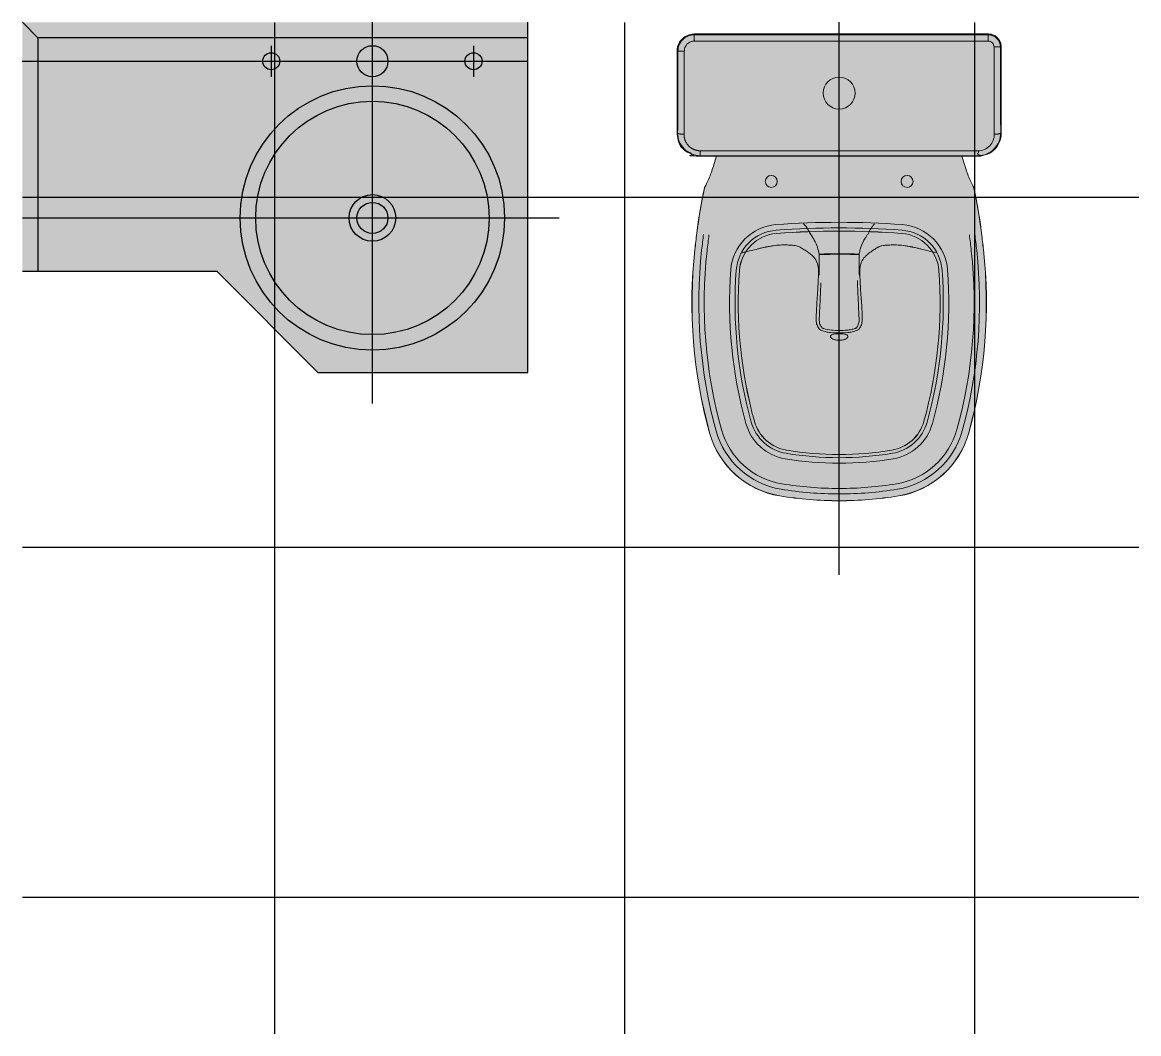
# Model space of a CAD drawing. Header units: millimetres. Extents: x -16.5 to 79.8, y -29.3 to 65.7.
# Drawn here: x -5.725 to -4.29, y 6.675 to 7.975 of the extents above; entities that cross this region are included whole.
import ezdxf

# ---------------------------------------------------------------- set-up
doc = ezdxf.new("R2010")
doc.units = ezdxf.units.MM
doc.header["$LTSCALE"] = 20
doc.linetypes.add('HIDDEN', pattern=[0.375, 0.25, -0.125])
doc.layers.add('ARQ-STA - MOBILIÁRIO_GERAL', color=251, linetype='Continuous')
doc.layers.add('ARQ-STA - PISOS_APARTAMENTOS - BANHEIROS', color=8, linetype='Continuous')

# ---------------------------------------------------------------- blocks, each defined once
blk = doc.blocks.new('MS - L1A - PRE - TOB - TIPO_1_AO_16 - MOBILIÁRIO - LAYOUT_GERAL')
at = {"layer": 'ARQ-STA - MOBILIÁRIO_GERAL'}
h = blk.add_hatch(color=255, dxfattribs=at)
h.dxf.hatch_style = 1
h.paths.add_polyline_path([(3315.101743360219, 1278.736205258656), (3315.101743360219, 1279.186205258656), (3314.451817172755, 1279.186205258656), (3314.451817172755, 1278.866165908149), (3314.701817172663, 1278.866181044453), (3314.83179295846, 1278.736205258656)])
h = blk.add_hatch(color=255, dxfattribs=at)
h.dxf.hatch_style = 1
h.paths.add_polyline_path([(3315.710209562493, 1279.04394390036), (3315.710209562492, 1279.154461382037, 0.414213562370685), (3315.693466939584, 1279.171204004945), (3315.315449944812, 1279.171204004946, 0.4142135623729194), (3315.293443967259, 1279.149198027393), (3315.293443967259, 1279.04394390036, 0.4142135623705643), (3315.323151466303, 1279.014236401317), (3315.680501959445, 1279.014236401317, 0.4142145877919626)])
h = blk.add_hatch(color=255, dxfattribs=at)
h.dxf.hatch_style = 1
edge = h.paths.add_edge_path()
edge.add_arc((3315.501831280021, 1279.042942470951), 0.4717372149447774, 269.9994401031737, 279.29309063403196, ccw=False)
edge.add_arc((3315.501822249721, 1279.042942470953), 0.4717372149447807, 260.70690936758, 270.0005368961998, ccw=False)
edge.add_arc((3315.44384129675, 1278.68860596678), 0.1126882641086317, 555.4710019388212, 620.7069093678847, ccw=False)
edge.add_arc((3315.938659370151, 1278.82556150747), 0.6261098704822728, 533.7100300653772, 555.471001938502, ccw=False)
edge.add_arc((3317.193412233244, 1278.687257832125), 1.88846190302048, 533.0728252439857, 533.7100301665415, ccw=False)
edge.add_arc((3315.931340994512, 1278.840592619582), 0.6171101150880661, 527.5958409557097, 533.0728251430753, ccw=False)
edge.add_spline(control_points=[(3315.328636273173, 1278.973151712136), (3315.328629881993, 1278.973209533156), (3315.328730927502, 1278.973554900048), (3315.328889324938, 1278.973879663186)], knot_values=[0, 0, 0, 0, 1, 1, 1, 1], degree=3, periodic=0)
edge.add_spline(control_points=[(3315.328889324938, 1278.973879663186), (3315.329329482398, 1278.974851747485), (3315.329768862039, 1278.97574412602), (3315.330206434356, 1278.976556836301)], knot_values=[0, 0, 0, 0, 1, 1, 1, 1], degree=3, periodic=0)
edge.add_spline(control_points=[(3315.330206434356, 1278.976556836301), (3315.331795496444, 1278.979508227528), (3315.333413321389, 1278.983080847412), (3315.335091847817, 1278.987256351882)], knot_values=[0, 0, 0, 0, 1, 1, 1, 1], degree=3, periodic=0)
edge.add_spline(control_points=[(3315.335091847817, 1278.987256351882), (3315.336059607787, 1278.989663752811), (3315.337012315842, 1278.992229285756), (3315.338900627117, 1278.997662775388), (3315.339841482346, 1279.00055047778), (3315.340744040293, 1279.003500041764)], knot_values=[0, 0, 0, 0, 0.5, 0.5, 1, 1, 1, 1], degree=3, periodic=0)
edge.add_spline(control_points=[(3315.340753495429, 1279.003530945756), (3315.341845072131, 1279.007099013915), (3315.342936648834, 1279.010667082075), (3315.344028225537, 1279.014235150233)], knot_values=[1.001746161005237, 1.001746161005237, 1.001746161005237, 1.001746161005237, 1.606548568096997, 1.606548568096997, 1.606548568096997, 1.606548568096997], degree=3, periodic=0)
edge.add_line((3315.344028225537, 1279.014235150233), (3315.65962574357, 1279.014235150233))
edge.add_spline(control_points=[(3315.65962574357, 1279.014235150234), (3315.660715128169, 1279.010673769781), (3315.661804512769, 1279.007112389329), (3315.662893897368, 1279.003551008876)], knot_values=[-0.6063706789660464, -0.6063706789660464, -0.6063706789660464, -0.6063706789660464, -0.002879088823681, -0.002879088823681, -0.002879088823681, -0.002879088823681], degree=3, periodic=0)
edge.add_spline(control_points=[(3315.662909489458, 1279.003500041764), (3315.663812170028, 1279.000550077052), (3315.664734377364, 1278.997718474475), (3315.666622249054, 1278.992281509079), (3315.667593871835, 1278.989663877514), (3315.668561681935, 1278.987256351882)], knot_values=[0, 0, 0, 0, 0.5, 0.5, 1, 1, 1, 1], degree=3, periodic=0)
edge.add_spline(control_points=[(3315.668561681935, 1278.987256351882), (3315.670240208362, 1278.983080847412), (3315.671858033307, 1278.979508227528), (3315.673447095396, 1278.976556836301)], knot_values=[0, 0, 0, 0, 1, 1, 1, 1], degree=3, periodic=0)
edge.add_spline(control_points=[(3315.673447095396, 1278.976556836301), (3315.673884667713, 1278.97574412602), (3315.674324047353, 1278.974851747485), (3315.674764204814, 1278.973879663186)], knot_values=[0, 0, 0, 0, 1, 1, 1, 1], degree=3, periodic=0)
edge.add_spline(control_points=[(3315.674764204814, 1278.973879663186), (3315.674878890862, 1278.973644521746), (3315.674963591503, 1278.973400229001), (3315.675019757082, 1278.973137909922)], knot_values=[0, 0, 0, 0, 1, 1, 1, 1], degree=3, periodic=0)
edge.add_arc((3315.072539114773, 1278.840625661797), 0.6168812043350858, 366.9274214977744, 372.404380343789, ccw=False)
edge.add_arc((3313.810241296878, 1278.687257828763), 1.888461903020638, 366.2899699360847, 366.9274214999592, ccw=False)
edge.add_arc((3315.0649941596, 1278.825561507473), 0.626109870482274, 344.5289980612944, 366.2899699344303, ccw=False)
edge.add_arc((3315.559812233002, 1278.68860596678), 0.1126882641086316, 279.2930906340885, 344.5289980613802, ccw=False)
at = {"layer": 'ARQ-STA - MOBILIÁRIO_GERAL', "linetype": 'Continuous', "lineweight": 13}
blk.add_line((3315.315449944812, 1279.162084514679), (3315.693466939584, 1279.162084514679), dxfattribs=at)
at = {"layer": 'ARQ-STA - MOBILIÁRIO_GERAL', "linetype": 'Continuous', "lineweight": 18}
blk.add_line((3315.710210813575, 1279.154461382037), (3315.710210813575, 1279.04394390036), dxfattribs=at)
at = {"layer": 'ARQ-STA - MOBILIÁRIO_GERAL'}
for points in [[(3314.471781893378, 1279.166201180144), (3314.451817172755, 1279.186205256027)], [(3314.701817172663, 1278.866181044453), (3314.83179295846, 1278.736205258656), (3315.101743360219, 1278.736205258656), (3315.101743360219, 1279.186205258656)], [(3315.101743360219, 1279.166205258656), (3314.471781893378, 1279.166201182773), (3314.471781893378, 1278.866167116917)], [(3314.451817172755, 1278.866165908149), (3314.701817172663, 1278.866181044453)]]:
    blk.add_lwpolyline(points, dxfattribs=at)
at = {"layer": 'ARQ-STA - MOBILIÁRIO_GERAL', "linetype": 'HIDDEN', "ltscale": 0.2}
for points in [[(3314.901823692101, 1278.696205258656), (3314.901823692101, 1279.186205258656)], [(3315.50174336022, 1278.476205256028), (3315.50174336022, 1279.186205256027)], [(3314.451773747094, 1279.136203643428), (3315.101743360219, 1279.136203643428)], [(3314.451817172755, 1278.93473920696), (3315.141780266441, 1278.93473920696)]]:
    blk.add_lwpolyline(points, dxfattribs=at)
at = {"layer": 'ARQ-STA - MOBILIÁRIO_GERAL', "linetype": 'Continuous', "lineweight": 18}
for points in [[(3315.693466939584, 1279.171205256028), (3315.315449944812, 1279.171205256028, 0.4142135623730951), (3315.293442716177, 1279.149198027393), (3315.293442716177, 1279.04394390036)], [(3315.680502063449, 1279.014235150234, 0.4142135623730951), (3315.710210813574, 1279.04394390036), (3315.710209562492, 1279.04394390036)], [(3315.328636783849, 1278.973151599825, 0.02390797549779), (3315.318736609202, 1278.915028909398, 0.0027814143338565), (3315.316318587657, 1278.894158303023, 0.0952365286156103), (3315.33523622628, 1278.658546300514, 0.2925905448965451), (3315.4256438534, 1278.577396713912, 0.0405733418910875), (3315.501826670197, 1278.571205256027, 0.0405734424190451), (3315.578009676347, 1278.577396713912, 0.2925905448965451), (3315.668417303472, 1278.658546300515, 0.0952365267000971), (3315.687334942615, 1278.894158298298)], [(3315.687334942616, 1278.894158298291, 0.0027814143338564), (3315.684916920554, 1278.915028909364, 0.0239022915983787), (3315.675019757082, 1278.973137909925)]]:
    blk.add_lwpolyline(points, format="xyb", dxfattribs=at)
at = {"layer": 'ARQ-STA - MOBILIÁRIO_GERAL', "linetype": 'HIDDEN', "ltscale": 0.1}
for points in [[(3314.77178026644, 1279.156203643428), (3314.77178026644, 1279.116203643428)], [(3315.03178026644, 1279.156203643428), (3315.03178026644, 1279.116203643428)]]:
    blk.add_lwpolyline(points, dxfattribs=at)
at = {"layer": 'ARQ-STA - MOBILIÁRIO_GERAL', "linetype": 'Continuous', "lineweight": 13}
for points in [[(3315.328889324936, 1278.973879663175, 0.0242183563770474), (3315.318825712195, 1278.915018083479, 0.0027814143338565), (3315.316407805056, 1278.894148464356, 0.09523652670009698), (3315.335322732193, 1278.658570243585, 0.2925905448965451), (3315.425658347995, 1278.577485294105)], [(3315.425658347998, 1278.577485294105, 0.0405733408206721), (3315.501826667319, 1278.571295014281, 0.0405734444004525), (3315.577995181756, 1278.577485294105, 0.2925905448965451), (3315.668330797558, 1278.658570243585, 0.0952365267000971), (3315.687245724695, 1278.894148464349, 0.0027814143338564), (3315.684827817561, 1278.915018083445, 0.0242183563770474), (3315.674764204815, 1278.973879663175)], [(3315.33444321232, 1278.91312057394, 0.0027814143338565), (3315.332045449179, 1278.892424823174, 0.09523652670009698), (3315.350485030144, 1278.66276685811, 0.2925905448965451), (3315.428198883688, 1278.59301116062, 0.0405735062568037), (3315.501826821189, 1278.587027364794, 0.0405734444004525), (3315.575454646059, 1278.59301116062, 0.2925905448965451), (3315.653168499607, 1278.662766858111, 0.0952365267000971), (3315.671608080572, 1278.892424823174, 0.0027814143338564), (3315.669210317432, 1278.91312057394)]]:
    blk.add_lwpolyline(points, format="xyb", dxfattribs=at)
at = {"layer": 'ARQ-STA - MOBILIÁRIO_GERAL', "linetype": 'Continuous', "lineweight": 13, "extrusion": (0, 0, -1)}
for points in [[(-3315.621655546615, 1278.670399765983, 0.2915781545572642), (-3315.571335159336, 1278.625160209983, 0.0412395772496219), (-3315.501826694819, 1278.619418201517, 0.0412394943903994), (-3315.432318370412, 1278.625160209983, 0.2915781545572642), (-3315.381997983135, 1278.67039976599, 0.0862795672423604), (-3315.362385366892, 1278.867941155338, 0.371727048332217), (-3315.420510976857, 1278.926116575577, 0.0370319895607314), (-3315.5831425529, 1278.926116575577, 0.371727048332217), (-3315.641268162858, 1278.867941155338, 0.0862795672423604)], [(-3315.569485239547, 1278.636279929911, 0.0412395772496219), (-3315.501826816845, 1278.63069075112, 0.0412396403847968), (-3315.4341682902, 1278.636279929911, 0.2915781545572642), (-3315.392858848149, 1278.673418372562, 0.0862795672423604), (-3315.373627751244, 1278.86711703847, 0.371727048332217), (-3315.421344723354, 1278.914874901268, 0.0370319895607314), (-3315.582308806407, 1278.914874901268, 0.371727048332217), (-3315.630025778507, 1278.867117038475, 0.0862795672423604), (-3315.610794681604, 1278.673418372569, 0.2915781545572642)]]:
    blk.add_lwpolyline(points, format="xyb", close=True, dxfattribs=at)
at = {"layer": 'ARQ-STA - MOBILIÁRIO_GERAL', "linetype": 'Continuous', "lineweight": 13}
blk.add_lwpolyline([(3315.501826772192, 1278.626566911151, 0.0412395772496219), (3315.570161996224, 1278.632211999665, 0.2915781545572642), (3315.614767914882, 1278.672314074875, 0.0862795672423604), (3315.634138583114, 1278.867418525372, 0.371727048332217), (3315.582613816113, 1278.918987446119, 0.0370319895607314), (3315.421039713645, 1278.918987446119, 0.371727048332217), (3315.369514946637, 1278.867418525378, 0.0862795672423604), (3315.388885614868, 1278.672314074881, 0.2915781545572642), (3315.433491533527, 1278.632211999665, 0.0412395860639482)], format="xyb", close=True, dxfattribs=at)
at = {"layer": 'ARQ-STA - MOBILIÁRIO_GERAL', "linetype": 'Continuous', "lineweight": 13, "extrusion": (0, 0, -1)}
for points in [[(-3315.343708784907, 1278.66089133177, 0.0952365267000971), (-3315.32505676502, 1278.89319514277, 0.0027814143226319), (-3315.327463530787, 1278.913968597686)], [(-3315.676189998964, 1278.913968597686, 0.0027814143226319), (-3315.678596764731, 1278.893195142778, 0.09523652670009698), (-3315.659944744844, 1278.66089133177, 0.2925905448965451), (-3315.576590047368, 1278.586072431453, 0.0405734444004525), (-3315.501826752418, 1278.57999635501, 0.0405734309405469), (-3315.427063482386, 1278.586072431453, 0.2925905448965451), (-3315.343708784907, 1278.66089133177)]]:
    blk.add_lwpolyline(points, format="xyb", dxfattribs=at)
at = {"layer": 'ARQ-STA - MOBILIÁRIO_GERAL', "linetype": 'Continuous', "lineweight": 18, "extrusion": (0, 0, -1)}
blk.add_lwpolyline([(-3315.421346803669, 1278.914846851813, 0.0370319895607314), (-3315.582306726089, 1278.914846851812, 0.371727048332217), (-3315.629997722411, 1278.867115048619, 0.0862795967673794), (-3315.610767582316, 1278.673425904383, 0.2915781545572642), (-3315.569480623754, 1278.636307675074, 0.0412395776140385), (-3315.501826816535, 1278.630718877613, 0.0412396403847968), (-3315.434172905997, 1278.636307675074, 0.2915781545572642), (-3315.392885947435, 1278.673425904383, 0.0862795672423604), (-3315.373655802471, 1278.86711498219, 0.371727048332217)], format="xyb", close=True, dxfattribs=at)
at = {"layer": 'ARQ-STA - MOBILIÁRIO_GERAL'}
for centre, radius in [((3314.901780266441, 1279.136203643428), 0.02), ((3314.77178026644, 1279.136203643428), 0.0109999999999673), ((3315.03178026644, 1279.136203643428), 0.0109999999999673), ((3314.901780266441, 1278.93473920696), 0.15), ((3314.901780266441, 1278.93473920696), 0.03), ((3314.901780266441, 1278.93473920696), 0.02)]:
    blk.add_circle(centre, radius, dxfattribs=at)
at = {"layer": 'ARQ-STA - MOBILIÁRIO_GERAL', "linetype": 'Continuous', "lineweight": 18, "ltscale": 5, "extrusion": (0, 0, -1)}
for centre, radius in [((-3315.501826764875, 1279.09528737696), 0.020537390640592), ((-3315.414542854653, 1278.981685684426), 0.007701521490222), ((-3315.589110675097, 1278.981685684426), 0.007701521490222)]:
    blk.add_circle(centre, radius, dxfattribs=at)
at = {"layer": 'ARQ-STA - MOBILIÁRIO_GERAL', "linetype": 'HIDDEN', "ltscale": 5}
blk.add_circle((3314.901780266441, 1278.93473920696), 0.17, dxfattribs=at)
at = {"layer": 'ARQ-STA - MOBILIÁRIO_GERAL', "linetype": 'Continuous', "lineweight": 13}
for points, weights, degree, knots in [([(3315.323151466303, 1279.021096771939), (3315.317528167535, 1279.021096771939), (3315.312072446561, 1279.023515045755), (3315.30638169569, 1279.029448960752), (3315.304884303351, 1279.031793206373), (3315.302874143227, 1279.036884465111), (3315.302368300645, 1279.039584621087), (3315.302387174806, 1279.042338978045), (3315.302628290069, 1279.077525574485), (3315.302750389965, 1279.113310257972), (3315.302751746521, 1279.149188998025), (3315.302751874289, 1279.152568232147), (3315.304107090895, 1279.155890136659), (3315.30877293693, 1279.160661503506), (3315.312069233487, 1279.162084514679), (3315.315449944812, 1279.162084514679), (3315.315449944812, 1279.165124344767), (3315.315449944812, 1279.168164174856), (3315.315449944812, 1279.171204004945), (3315.302559141616, 1279.171204004944), (3315.293443967259, 1279.162088830589), (3315.293443967259, 1279.149198027392), (3315.293809909704, 1279.149198027393), (3315.294175852149, 1279.149198027393), (3315.294541794594, 1279.149198027393), (3315.29470514184, 1279.149192880229), (3315.298071690387, 1279.149189177667), (3315.30275174766, 1279.149188998024)], [1, 1, 1, 1, 1, 1, 1, 1, 1, 1, 1, 1, 1, 1, 1, 1, 1, 1, 1, 0.8047378541243649, 0.8047378541243649, 0.9999999999999998, 1, 1, 1, 0.8128936057662633, 0.8128936057662633, 0.9999999999999998], 3, [0, 0, 0, 0, 0.5, 0.5, 0.75, 0.75, 1, 1, 1, 2, 2, 2, 2.5, 2.5, 3, 3, 3, 4, 4, 4, 5.570796326794897, 5.570796326794897, 5.570796326794897, 6.570796326794897, 6.570796326794897, 6.570796326794897, 8.106684317153693, 8.106684317153693, 8.106684317153693, 8.106684317153693]), ([(3315.700902473988, 1279.154532157146), (3315.70883557496, 1279.154529770512), (3315.709112425916, 1279.154461382037), (3315.709660994203, 1279.154461382037), (3315.710209562491, 1279.154461382037), (3315.710209562493, 1279.171204004945), (3315.693466939584, 1279.171204004945), (3315.693466939584, 1279.171204630487), (3315.693466939584, 1279.171205256028), (3315.710210813573, 1279.171205256028), (3315.710210813575, 1279.154461382037), (3315.710210188033, 1279.154461382037), (3315.710209562492, 1279.154461382037), (3315.710209562492, 1279.099202641198), (3315.710209562492, 1279.04394390036)], [1, 0.7193393501921655, 1, 1, 1, 0.7071067811865476, 1, 1, 1, 0.7071067811865476, 1, 1, 1, 1, 1], 2, [0, 0, 0, 1.535891037777209, 1.535891037777209, 2.53589103777721, 2.53589103777721, 4.106687364572107, 4.106687364572107, 5.106687364572107, 5.106687364572107, 6.677483691367002, 6.677483691367002, 7.677483691367002, 7.677483691367002, 8.677483691367003, 8.677483691367003, 8.677483691367003]), ([(3315.293442716177, 1279.149198027393), (3315.293443341718, 1279.149198027393), (3315.293443967259, 1279.149198027393), (3315.293443967259, 1279.096570963876), (3315.293443967259, 1279.04394390036), (3315.293443341718, 1279.04394390036), (3315.293442716177, 1279.04394390036), (3315.293442716176, 1279.014235150234), (3315.323151466303, 1279.014235150234), (3315.501826764876, 1279.014235150234), (3315.680502063449, 1279.014235150234), (3315.680502063449, 1279.014235775776), (3315.680502063449, 1279.014236401317), (3315.710209562493, 1279.014236401317), (3315.710209562492, 1279.04394390036), (3315.709842934682, 1279.04394390036), (3315.709476306872, 1279.04394390036), (3315.709204604424, 1279.042392091794), (3315.701266354945, 1279.042338978045)], [1, 1, 1, 1, 1, 1, 1, 0.7071067811865476, 1, 1, 1, 1, 1, 0.7071067811865476, 1, 1, 1, 0.7191060416290957, 1], 2, [0, 0, 0, 1, 1, 2, 2, 3, 3, 4.570796326794897, 4.570796326794897, 5.570796326794897, 5.570796326794897, 6.570796326794897, 6.570796326794897, 8.141592653589793, 8.141592653589793, 9.141592653589793, 9.141592653589793, 10.67815529589479, 10.67815529589479, 10.67815529589479]), ([(3315.302387174806, 1279.042338978045), (3315.294448925332, 1279.042392091794), (3315.29417722288, 1279.04394390036), (3315.29381059507, 1279.04394390036), (3315.293443967259, 1279.04394390036), (3315.293443967259, 1279.014236401317), (3315.323151466303, 1279.014236401317), (3315.501826764876, 1279.014236401317), (3315.680502063449, 1279.014236401317), (3315.680502063449, 1279.017666586628), (3315.680502063449, 1279.021096771939)], [1, 0.7191060416290981, 1, 1, 1, 0.7071067811865476, 1, 1, 1, 1, 1], 2, [0, 0, 0, 1.536562642304994, 1.536562642304994, 2.536562642304994, 2.536562642304994, 4.10735896909989, 4.10735896909989, 5.10735896909989, 5.10735896909989, 6.10735896909989, 6.10735896909989, 6.10735896909989])]:
    blk.add_rational_spline(points, weights, degree=degree, knots=knots, dxfattribs=at)
for points, knots in [([(3315.294541794595, 1279.149198027393), (3315.294540438038, 1279.113855156563), (3315.294418338039, 1279.078604941151), (3315.29417722288, 1279.04394390036), (3315.294158157763, 1279.040119604159), (3315.294888047114, 1279.036371463579), (3315.297753988915, 1279.029338080464), (3315.299881057562, 1279.026115381144), (3315.305211113617, 1279.020720852142), (3315.308442884889, 1279.018534408755), (3315.315451878269, 1279.015593895772), (3315.319287003827, 1279.01480901215), (3315.323151466303, 1279.01480901215), (3315.442268332019, 1279.01480901215), (3315.561385197734, 1279.01480901215), (3315.68050206345, 1279.01480901215), (3315.684364745338, 1279.01480901215), (3315.688160002265, 1279.015579923051), (3315.695207285929, 1279.018529521302), (3315.698431466196, 1279.020713306529), (3315.703756729631, 1279.026095929075), (3315.705897206731, 1279.029340877493), (3315.708749187817, 1279.036323004375), (3315.709495363353, 1279.040121336416), (3315.709476306872, 1279.04394390036), (3315.709223182782, 1279.080331261789), (3315.709101263193, 1279.11735958809), (3315.709112425916, 1279.154461382037), (3315.709113016846, 1279.158594120906), (3315.707419295811, 1279.162635585441), (3315.70165086234, 1279.168410010293), (3315.697599728218, 1279.170110890823), (3315.693466939584, 1279.170110890823), (3315.567461274659, 1279.170110890823), (3315.441455609736, 1279.170110890823), (3315.315449944812, 1279.170110890823), (3315.312688603656, 1279.170110890823), (3315.309978976684, 1279.169567385502), (3315.304917065122, 1279.167469929616), (3315.302598549985, 1279.165917714602), (3315.296813377621, 1279.160134631032), (3315.294541923333, 1279.154720669528), (3315.294541794595, 1279.149198027393)], [0, 0, 0, 0, 1, 1, 1, 1.25, 1.25, 1.5, 1.5, 1.75, 1.75, 2, 2, 2, 3, 3, 3, 3.25, 3.25, 3.5, 3.5, 3.75, 3.75, 4, 4, 4, 5, 5, 5, 5.5, 5.5, 6, 6, 6, 7, 7, 7, 7.25, 7.25, 7.5, 7.5, 8, 8, 8, 8]), ([(3315.315449944812, 1279.171205256028), (3315.315449944812, 1279.171204839), (3315.315449944812, 1279.171204421973), (3315.315449944812, 1279.171204004945), (3315.441455609736, 1279.171204004945), (3315.567461274661, 1279.171204004945), (3315.693466939585, 1279.171204004945), (3315.693466939584, 1279.168164174856), (3315.693466939584, 1279.165124344767), (3315.693466939584, 1279.162084514678), (3315.695446776737, 1279.162084514679), (3315.697381596933, 1279.161248808437), (3315.700112962526, 1279.158451340937), (3315.700903060485, 1279.156511064039), (3315.700902473988, 1279.154532157146), (3315.700891311269, 1279.116867824859), (3315.701013230743, 1279.079278071068), (3315.701266354945, 1279.042338978045), (3315.70130408961, 1279.036832257361), (3315.699153931229, 1279.031406147973), (3315.693470714604, 1279.025488096629), (3315.691158996633, 1279.023870502272), (3315.686070679384, 1279.021676450747), (3315.683312577129, 1279.021096771939), (3315.680502063449, 1279.021096771939), (3315.561385197733, 1279.021096771939), (3315.442268332017, 1279.021096771939), (3315.323151466302, 1279.021096771939), (3315.323151466303, 1279.018809981732), (3315.323151466303, 1279.016523191524), (3315.323151466303, 1279.014236401317), (3315.323151466303, 1279.014235984289), (3315.323151466303, 1279.014235567262), (3315.323151466303, 1279.014235150234)], [0, 0, 0, 0, 1, 1, 1, 2, 2, 2, 3, 3, 3, 3.5, 3.5, 4, 4, 4, 5, 5, 5, 5.5, 5.5, 5.75, 5.75, 6, 6, 6, 7, 7, 7, 8, 8, 8, 9, 9, 9, 9]), ([(3315.455816903791, 1278.927433167998), (3315.456225806314, 1278.927076445842), (3315.456621570927, 1278.926712541518), (3315.458536098228, 1278.924840496998), (3315.459713685133, 1278.923206851628), (3315.461317121614, 1278.920581075013), (3315.461852626594, 1278.919657744558), (3315.462903829369, 1278.917759402097), (3315.463395866482, 1278.916785686074), (3315.464864835224, 1278.914063092599), (3315.465896911983, 1278.91246442479), (3315.468046783016, 1278.909315345351), (3315.468987397745, 1278.907731456288), (3315.471559618682, 1278.903096897878), (3315.472866422761, 1278.900005439616), (3315.474903523962, 1278.893984535376), (3315.475630468737, 1278.891058544742), (3315.476231715803, 1278.888236783969)], [0, 0, 0, 0, 0.0300813725927179, 0.0300813725927179, 0.1513212010186285, 0.1513212010186285, 0.2119411152315834, 0.2119411152315834, 0.2725610294445384, 0.2725610294445384, 0.3938008578704482, 0.3938008578704482, 0.5150406862963585, 0.5150406862963585, 0.7575203431481791, 0.7575203431481791, 1, 1, 1, 1]), ([(3315.547372601987, 1278.927008832686), (3315.546795080589, 1278.926486605978), (3315.545273294636, 1278.924996317688), (3315.543300627427, 1278.922275848365), (3315.541564177021, 1278.919249085564), (3315.540261040851, 1278.916868187408), (3315.539096707118, 1278.914576138186), (3315.537530494272, 1278.912081085041), (3315.535442066991, 1278.909056519582), (3315.531974475377, 1278.903089219003), (3315.52932116124, 1278.896253337314), (3315.527888053794, 1278.890463152251), (3315.527469881058, 1278.888446673682), (3315.527426230757, 1278.888236186755)], [0, 0, 0, 0, 0.0493741484730568, 0.1366286326825917, 0.226040233282053, 0.2840870632533825, 0.3142684360520953, 0.392971572039478, 0.4686379639160901, 0.5426178418155424, 0.8367972070075976, 0.9829643344891612, 1, 1, 1, 1]), ([(3315.475304749945, 1278.86513329449), (3315.475308071068, 1278.865309089373), (3315.475310085883, 1278.865486318651), (3315.475315147175, 1278.867044258237), (3315.475234230717, 1278.868516328572), (3315.474907959605, 1278.871487549216), (3315.47466940475, 1278.873014466558), (3315.47393891311, 1278.876101063107), (3315.473427324378, 1278.877565327346), (3315.471437903003, 1278.881677151382), (3315.46951465485, 1278.88406547869), (3315.46461351159, 1278.888659341238), (3315.461626057207, 1278.890871689531), (3315.456566596912, 1278.894255199442), (3315.454790971936, 1278.895408142095), (3315.451985381058, 1278.897120086141), (3315.451016296219, 1278.897643024114), (3315.448970423723, 1278.898452519507), (3315.447902876723, 1278.898769876223), (3315.445694408865, 1278.899264550969), (3315.44453957157, 1278.899447372016), (3315.442318083409, 1278.899634336387), (3315.44123752315, 1278.899652304834), (3315.437951117428, 1278.899755880446), (3315.435730554127, 1278.900012291471), (3315.431185568694, 1278.900151788179), (3315.42897105601, 1278.900052321822), (3315.423284450836, 1278.899876159555), (3315.420249662044, 1278.899613134581), (3315.415450311391, 1278.89884706098), (3315.413845664505, 1278.898524562499), (3315.411696212272, 1278.898047818691), (3315.411239078493, 1278.897950429003), (3315.410141115155, 1278.897781563034), (3315.409397135096, 1278.897724777997), (3315.408273214965, 1278.897574288366), (3315.4078588144, 1278.897484383109), (3315.407127406635, 1278.897294410838), (3315.40674490139, 1278.897201442015), (3315.405574258365, 1278.896924016576), (3315.404745406114, 1278.896743769921), (3315.403138743856, 1278.896379649979), (3315.402371362135, 1278.896194861952), (3315.400074109206, 1278.895644655122), (3315.398584778981, 1278.895278988847), (3315.39125119341, 1278.893468704862), (3315.385630542886, 1278.892078831151), (3315.37980683678, 1278.890640398027), (3315.379159913744, 1278.890483236295), (3315.377964144199, 1278.890164465123), (3315.377421843351, 1278.890002328349), (3315.376267384741, 1278.889636208132), (3315.375675463992, 1278.889431919686), (3315.375118066601, 1278.889230007154)], [0, 0, 0, 0, 0.0072241197171463, 0.0072241197171463, 0.0629507310376068, 0.0629507310376068, 0.1186773423580672, 0.1186773423580672, 0.1744039536785277, 0.1744039536785277, 0.2858571763194488, 0.2858571763194488, 0.3973103989603697, 0.3973103989603697, 0.4530370102808307, 0.4530370102808307, 0.4809003159410611, 0.4809003159410611, 0.5087636216012916, 0.5087636216012916, 0.5366269272615222, 0.5366269272615222, 0.5644902329217527, 0.5644902329217527, 0.6202168442422139, 0.6202168442422139, 0.6759434555626748, 0.6759434555626748, 0.7316700668831359, 0.7316700668831359, 0.7595333725433664, 0.7595333725433664, 0.7664991989584243, 0.7664991989584243, 0.7734650253734817, 0.7734650253734817, 0.7804308517885394, 0.7804308517885394, 0.7873966782035968, 0.7873966782035968, 0.8013283310337121, 0.8013283310337121, 0.8152599838638279, 0.8152599838638279, 0.8431232895240581, 0.8431232895240581, 0.9545765121649799, 0.9545765121649799, 0.9685081649950952, 0.9685081649950952, 0.9824398178252104, 0.9824398178252104, 1, 1, 1, 1]), ([(3315.528348267502, 1278.865147612857), (3315.528334749962, 1278.86591403418), (3315.528372926144, 1278.86831394197), (3315.528708213838, 1278.871443849099), (3315.529327261273, 1278.874580252299), (3315.530057370493, 1278.87718317224), (3315.53190400598, 1278.881305885031), (3315.535589331647, 1278.885720639319), (3315.540408876098, 1278.889649989486), (3315.544029773378, 1278.892218746965), (3315.546690508647, 1278.893995627209), (3315.549132101649, 1278.895542209298), (3315.551130406929, 1278.89682400108), (3315.552921716875, 1278.897778652028), (3315.554680502739, 1278.898451432431), (3315.557101080573, 1278.899129691481), (3315.559594121991, 1278.899526459571), (3315.561853246708, 1278.89964445361), (3315.564039197936, 1278.899691876135), (3315.566792724957, 1278.899845358324), (3315.570163007478, 1278.900139321492), (3315.573742704866, 1278.90008450076), (3315.579194546398, 1278.899941100977), (3315.585197282649, 1278.899472307812), (3315.590360674938, 1278.89839095895), (3315.592788963409, 1278.897875804526), (3315.593889993785, 1278.897747282659), (3315.59496057042, 1278.897651709941), (3315.596102312041, 1278.897415422953), (3315.597729517268, 1278.896990407698), (3315.599701929014, 1278.896575197667), (3315.602797470749, 1278.895831355966), (3315.608143896048, 1278.894527428982), (3315.615301571171, 1278.892744485941), (3315.621934955474, 1278.891121404582), (3315.626231646201, 1278.890039706963), (3315.628012290815, 1278.889421781539), (3315.628639099641, 1278.889192896878)], [0, 0, 0, 0, 0.0308748563753068, 0.0950145360662665, 0.1189736188212156, 0.1432480369879435, 0.1922994016186771, 0.2894025101623773, 0.3531915680911605, 0.3879810529048384, 0.4158909717169048, 0.4389835707881283, 0.4621127390679551, 0.4741173725767004, 0.488267315054465, 0.5078277946310729, 0.5340036188580604, 0.5462660642014412, 0.558162277067583, 0.5816563879928561, 0.6048229871551217, 0.6277682344537542, 0.6527758717492351, 0.7102196462095614, 0.7411451644012366, 0.7501493062243251, 0.7558338667642253, 0.7617366028550894, 0.7702687797716613, 0.7775586220127836, 0.7931442179565006, 0.8084353959857299, 0.8384028748744141, 0.900157623409292, 0.9574676427197221, 0.9849178573934558, 1, 1, 1, 1]), ([(3315.476227266985, 1278.888236126935), (3315.49328631818, 1278.88892398988), (3315.510367291204, 1278.88892398527), (3315.527426218692, 1278.888236128712), (3315.52740685575, 1278.887801545611), (3315.527395700023, 1278.887578024451), (3315.527393531791, 1278.88757793588)], [0, 0, 0, 0, 1, 1, 1, 2, 2, 2, 2]), ([(3315.478283878186, 1278.851537202555), (3315.478076731944, 1278.844676676006), (3315.477801266428, 1278.83783238658), (3315.477163944247, 1278.824174095271), (3315.47676220079, 1278.817358209489), (3315.47637853194, 1278.808869106966), (3315.476309805216, 1278.807172576621), (3315.47623338228, 1278.80378027436), (3315.476197788708, 1278.8020746936), (3315.476742804332, 1278.798756588317), (3315.477395527147, 1278.797148702024), (3315.478681087063, 1278.794967512664), (3315.479105457746, 1278.79422751287), (3315.47997707658, 1278.793279982241), (3315.480378672635, 1278.793117349223), (3315.481147664737, 1278.792765629304), (3315.481541108039, 1278.792615398321), (3315.485119867246, 1278.791371508925), (3315.48847115818, 1278.79085768296), (3315.49512328922, 1278.790199076291), (3315.498467563093, 1278.790050786175), (3315.501826764875, 1278.790050787084), (3315.505303248975, 1278.790050786144), (3315.508763747076, 1278.790209585065), (3315.513925049578, 1278.790740511437), (3315.515641476429, 1278.790957320684), (3315.519047667464, 1278.791656173438), (3315.520755737694, 1278.792077490082), (3315.522781514765, 1278.79288386548), (3315.523185131795, 1278.793063855157), (3315.523932330033, 1278.793510686356), (3315.524210844971, 1278.793870560255), (3315.524973591405, 1278.794945373895), (3315.525423846383, 1278.795693976685), (3315.526653613724, 1278.798006993171), (3315.527162059044, 1278.7997287132), (3315.527466594868, 1278.803199083608), (3315.527402479784, 1278.804964491629), (3315.527293444979, 1278.808475652952), (3315.527216348256, 1278.810232048936), (3315.526793206541, 1278.819021148698), (3315.526390337758, 1278.826078661717), (3315.525754949461, 1278.84022061212), (3315.525478056993, 1278.847307578267), (3315.525287724562, 1278.854412509596)], [0, 0, 0, 0, 0.2500000000000061, 0.2500000000000061, 0.5000000000000123, 0.5000000000000123, 0.5625000000000128, 0.5625000000000128, 0.6250000000000133, 0.6250000000000133, 0.6875000000000138, 0.6875000000000138, 0.7187500000000141, 0.7187500000000141, 0.7343750000000135, 0.7343750000000135, 0.750000000000013, 0.750000000000013, 0.8750000000000063, 0.8750000000000063, 1, 1, 1, 1.125000000000003, 1.125000000000003, 1.187500000000005, 1.187500000000005, 1.250000000000007, 1.250000000000007, 1.265625000000008, 1.265625000000008, 1.28125000000001, 1.28125000000001, 1.31250000000001, 1.31250000000001, 1.375000000000009, 1.375000000000009, 1.437500000000008, 1.437500000000008, 1.500000000000007, 1.500000000000007, 1.750000000000003, 1.750000000000003, 2, 2, 2, 2])]:
    blk.add_open_spline(points, degree=3, knots=knots, dxfattribs=at)
at = {"layer": 'ARQ-STA - MOBILIÁRIO_GERAL', "linetype": 'Continuous', "lineweight": 18}
for points, knots in [([(3315.328584420353, 1278.972851764884), (3315.328629881991, 1278.973209533155), (3315.328730927501, 1278.973554900048), (3315.328889324938, 1278.973879663186), (3315.329329482398, 1278.974851747484), (3315.329768862039, 1278.975744126019), (3315.330206434356, 1278.976556836301), (3315.331795496444, 1278.979508227529), (3315.333413321389, 1278.983080847413), (3315.335091847817, 1278.987256351883), (3315.336059607787, 1278.989663752812), (3315.337012315842, 1278.992229285756), (3315.338900627115, 1278.997662775388), (3315.339841482345, 1279.000550477779), (3315.340744040292, 1279.003500041765), (3315.340747192315, 1279.003510342592), (3315.340750343871, 1279.003520644174), (3315.340753495429, 1279.003530945756), (3315.341845072131, 1279.007099013915), (3315.342936648833, 1279.010667082074), (3315.344028225537, 1279.014235150234)], [0, 0, 0, 0, 1, 1, 1, 2, 2, 2, 3, 3, 3, 3.5, 3.5, 4, 4, 4, 4.001746161005238, 4.001746161005238, 4.001746161005238, 4.606548568096997, 4.606548568096997, 4.606548568096997, 4.606548568096997]), ([(3315.65962574357, 1279.014235150235), (3315.660715128169, 1279.010673769782), (3315.661804512769, 1279.00711238933), (3315.662893897368, 1279.003551008877), (3315.662899094515, 1279.003534018531), (3315.662904291663, 1279.003517028186), (3315.662909489458, 1279.003500041765), (3315.663812170028, 1279.000550077052), (3315.664734377364, 1278.997718474475), (3315.666622249054, 1278.992281509079), (3315.667593871835, 1278.989663877514), (3315.668561681935, 1278.987256351883), (3315.670240208362, 1278.983080847413), (3315.671858033307, 1278.979508227529), (3315.673447095396, 1278.976556836301), (3315.673884667713, 1278.975744126019), (3315.674324047353, 1278.974851747484), (3315.674764204814, 1278.973879663186), (3315.674878890862, 1278.973644521747), (3315.674963591503, 1278.973400229001), (3315.675018930433, 1278.973148326547)], [0, 0, 0, 0, 0.6034915901423654, 0.6034915901423654, 0.6034915901423654, 0.6063706789660464, 0.6063706789660464, 0.6063706789660464, 1.106370678966046, 1.106370678966046, 1.606370678966046, 1.606370678966046, 1.606370678966046, 2.606370678966046, 2.606370678966046, 2.606370678966046, 3.606370678966047, 3.606370678966047, 3.606370678966047, 4.606370678966046, 4.606370678966046, 4.606370678966046, 4.606370678966046]), ([(3315.527391303612, 1278.887522591107), (3315.52492919692, 1278.887642935336), (3315.517776182456, 1278.887938402962), (3315.505191644156, 1278.888102138023), (3315.490608148959, 1278.888037945332), (3315.480724885436, 1278.887746139886), (3315.476264361774, 1278.887569610876)], [0, 0, 0, 0, 0.1445843187185402, 0.4199701349246597, 0.7381800737243996, 1, 1, 1, 1]), ([(3315.475289765677, 1278.864867845601), (3315.475279150432, 1278.864282723689), (3315.47522188612, 1278.861495994665), (3315.475051842034, 1278.856843474695), (3315.474797799267, 1278.851209250426), (3315.474520496277, 1278.846085094325), (3315.47425085744, 1278.841541716467), (3315.473999290568, 1278.837667425744), (3315.473810290915, 1278.834913199488), (3315.473661213047, 1278.832825618359), (3315.47355035727, 1278.831373372757), (3315.473436168595, 1278.830018705787), (3315.473307151382, 1278.828588769821), (3315.473192329183, 1278.827283814771), (3315.47313780589, 1278.826551727968), (3315.47312081087, 1278.826271835745)], [0, 0, 0, 0, 0.0335517578892544, 0.1598579815309899, 0.2675099337042585, 0.3581250669143763, 0.4561294398730638, 0.5307778972070968, 0.584152108252275, 0.6164300165000371, 0.6566072217776601, 0.7079806686573882, 0.7717415957606204, 0.8778303079125134, 1, 1, 1, 1]), ([(3315.530532723955, 1278.826271734582), (3315.530515731281, 1278.826551592528), (3315.530461212919, 1278.827283615525), (3315.530346398734, 1278.828588486492), (3315.530217386701, 1278.830018368844), (3315.530103200027, 1278.831373006445), (3315.529992343933, 1278.832825245115), (3315.529843263997, 1278.834912841835), (3315.529654261125, 1278.837667098187), (3315.529402689428, 1278.84154144045), (3315.529133046138, 1278.846084869292), (3315.528855739056, 1278.851209078503), (3315.528601692083, 1278.856843357849), (3315.528431645172, 1278.861495936167), (3315.528374379948, 1278.8642827054), (3315.528363764384, 1278.86486784619)], [0, 0, 0, 0, 0.1221662744662276, 0.2282535527564521, 0.2920136354007341, 0.3433864834507676, 0.383563455611025, 0.4158416137936206, 0.4692167334915876, 0.543866097551242, 0.641871422804574, 0.7324873075929657, 0.8401400842483111, 0.9664472388171376, 1, 1, 1, 1]), ([(3315.530541354989, 1278.826253889465), (3315.53083242225, 1278.820724062151), (3315.531148008863, 1278.815203878642), (3315.53144535888, 1278.80782869572), (3315.531520848092, 1278.805965774407), (3315.531484037828, 1278.80265650642), (3315.531382580855, 1278.80122527405), (3315.531092976851, 1278.799821285697), (3315.53100658065, 1278.799402440507), (3315.530903439872, 1278.79898602042), (3315.530247212611, 1278.796772941461), (3315.529334631473, 1278.795083989584), (3315.527790028482, 1278.792739934032), (3315.527239227522, 1278.791941229649), (3315.525799648116, 1278.790720252635), (3315.524931724251, 1278.790311987112), (3315.522305295317, 1278.789241889142), (3315.52046561068, 1278.788771474101), (3315.516783076395, 1278.787975389228), (3315.514927798567, 1278.787712249129), (3315.509342440138, 1278.787100890449), (3315.505592209142, 1278.786916673164), (3315.501826762442, 1278.786916674224), (3315.498061315945, 1278.786916673324), (3315.494311085183, 1278.787100890763), (3315.488725727084, 1278.787712249663), (3315.486870449372, 1278.787975389924), (3315.483187915319, 1278.788771475078), (3315.481348230811, 1278.789241890159), (3315.478721802219, 1278.790311988679), (3315.477853878456, 1278.79072025422), (3315.476414300059, 1278.791941232601), (3315.475863499307, 1278.79273993679), (3315.474318896714, 1278.7950839924), (3315.473406315884, 1278.796772944412), (3315.472752357227, 1278.798978374241), (3315.472650770939, 1278.799387038248), (3315.472565364139, 1278.799798046843), (3315.472272070813, 1278.80120948249), (3315.472169580178, 1278.802648564266), (3315.472132681745, 1278.805965777039), (3315.472208170957, 1278.807828698231), (3315.472505520999, 1278.815203880248), (3315.472821107551, 1278.820724062955), (3315.473112174764, 1278.826253889465)], [0, 0, 0, 0, 0.6254878711390255, 0.6254878711390255, 0.8370499729583913, 0.8370499729583913, 1, 1, 1, 1.036883628944676, 1.036883628944676, 1.197403024120566, 1.197403024120566, 1.277662721708509, 1.277662721708509, 1.357922419296451, 1.357922419296451, 1.518441814472338, 1.518441814472338, 1.678961209648225, 1.678961209648225, 2, 2, 2, 2.321257979923887, 2.321257979923887, 2.481886969885831, 2.481886969885831, 2.642515959847775, 2.642515959847775, 2.722830454828747, 2.722830454828747, 2.803144949809719, 2.803144949809719, 2.963773939771662, 2.963773939771662, 3, 3, 3, 3.163701980595578, 3.163701980595578, 3.37507404271174, 3.37507404271174, 4, 4, 4, 4]), ([(3315.501825543189, 1278.785930347547), (3315.505073815688, 1278.785930433067), (3315.508179504929, 1278.785588122659), (3315.512215734063, 1278.784264982787), (3315.513178895562, 1278.783287982844), (3315.513060518789, 1278.781146851725), (3315.512040199147, 1278.780004888423), (3315.509073520422, 1278.778589146161), (3315.507849815587, 1278.778179126747), (3315.505027080195, 1278.777600120578), (3315.503428202366, 1278.777437798458), (3315.501826771607, 1278.777437798331), (3315.500221703595, 1278.777437798458), (3315.498621483822, 1278.777600499165), (3315.495791545957, 1278.7781822666), (3315.494563679282, 1278.77859575618), (3315.491615168754, 1278.780006395699), (3315.490582286019, 1278.781173136587), (3315.490483813098, 1278.783292082792), (3315.491453109317, 1278.784271699194), (3315.494469548677, 1278.785257986107), (3315.495743166058, 1278.785511841936), (3315.498607127423, 1278.785845699719), (3315.5002210071, 1278.785930347046), (3315.501826761646, 1278.785930347564)], [0, 0, 0, 0, 0.25, 0.25, 0.5000000000000001, 0.5000000000000001, 0.7500000000000002, 0.7500000000000002, 0.8750000000000001, 0.8750000000000001, 1, 1, 1, 1.125000000000001, 1.125000000000001, 1.250000000000002, 1.250000000000002, 1.500000000000001, 1.500000000000001, 1.75, 1.75, 1.875, 1.875, 2, 2, 2, 2])]:
    blk.add_open_spline(points, degree=3, knots=knots, dxfattribs=at)
for points, weights, knots in [([(3315.475395667891, 1278.86080802971), (3315.475895384012, 1278.861585659352), (3315.476155026574, 1278.862463869786), (3315.476155026575, 1278.863376471155), (3315.476155026575, 1278.864736829975), (3315.476155026575, 1278.866097499291), (3315.476155026575, 1278.869380024311), (3315.476155026575, 1278.871418228767), (3315.476155026575, 1278.876017150468), (3315.476155026575, 1278.878607448338), (3315.476155026575, 1278.883316384786), (3315.476155026575, 1278.885447160275), (3315.476155026575, 1278.887573704391)], [1, 0.9748769938818652, 0.9748769938818652, 1, 1, 1, 1, 1, 1, 1, 1, 1, 1], [0, 0, 0, 0, 0.5508074359274728, 0.5508074359274728, 0.5508074359274728, 0.8116293650252897, 0.8116293650252897, 1.072451294123106, 1.072451294123106, 1.333273223220923, 1.333273223220923, 1.550807435927472, 1.550807435927472, 1.550807435927472, 1.550807435927472]), ([(3315.527498503176, 1278.887546294676), (3315.527498503176, 1278.885427598373), (3315.527498503176, 1278.883304737633), (3315.527498503176, 1278.878602446378), (3315.527498503176, 1278.876011069007), (3315.527498503176, 1278.87141260365), (3315.527498503176, 1278.869376177468), (3315.527498503176, 1278.866096088492), (3315.527498503176, 1278.8647361036), (3315.527498503176, 1278.863376471155), (3315.527498503176, 1278.862463869787), (3315.527758145739, 1278.861585659352), (3315.52825786186, 1278.86080802971)], [1, 1, 1, 1, 1, 1, 1, 1, 1, 1, 0.9748769938818656, 0.9748769938818656, 1], [0, 0, 0, 0, 0.2168194420238233, 0.2168194420238233, 0.4778796280158823, 0.4778796280158823, 0.7389398140079412, 0.7389398140079412, 1, 1, 1, 1.550807435927467, 1.550807435927467, 1.550807435927467, 1.550807435927467])]:
    blk.add_rational_spline(points, weights, degree=3, knots=knots, dxfattribs=at)
at = {"layer": 'ARQ-STA - MOBILIÁRIO_GERAL', "linetype": 'Continuous', "lineweight": 13}
blk.add_open_spline([(3315.476231710992, 1278.888236695915), (3315.476251064222, 1278.887802152434), (3315.476262197645, 1278.887579065797), (3315.476264365872, 1278.887578948407)], degree=3, dxfattribs=at)

msp = doc.modelspace()

# ---------------------------------------------------------------- hatches: boundary and pattern name
at = {"layer": 'ARQ-STA - PISOS_APARTAMENTOS - BANHEIROS'}
h = msp.add_hatch(dxfattribs=at)
h.set_pattern_fill('_USER', color=256, scale=0.45, double=1, pattern_type=0)
h.set_pattern_definition([(0, (-4.950697402143753, 6.849961987534897), (0, 0.45), []), (90, (-4.950697402143753, 6.849961987534897), (-0.45, 2.755455298081545e-17), [])])
h.paths.add_polyline_path([(-4.289910453609529, 7.974957245745117), (-5.724930712546659, 7.974957245745117), (-5.724930712546659, 6.674961987534942), (-4.289910453609529, 6.674961987534942)])

# ---------------------------------------------------------------- block references
at = {"layer": 'ARQ-STA - MOBILIÁRIO_GERAL', "color": 251, "true_color": 0x636466}
msp.add_blockref('MS - L1A - PRE - TOB - TIPO_1_AO_16 - MOBILIÁRIO - LAYOUT_GERAL', (-3320.176736893415, -1271.211240157458), dxfattribs=at)

doc.saveas('drawing.dxf')
